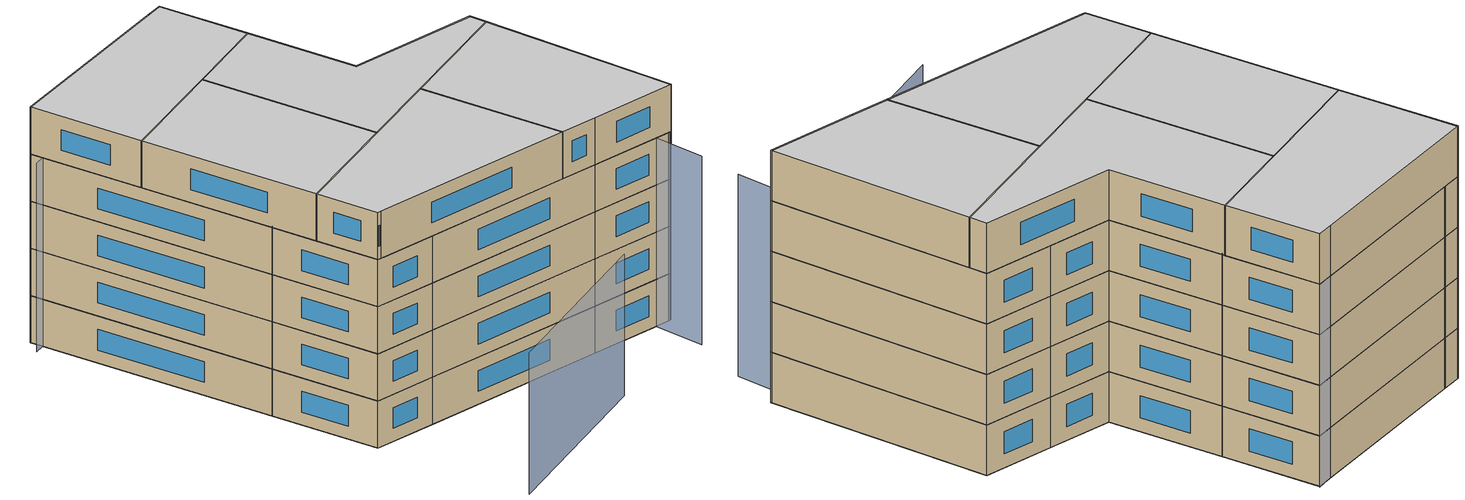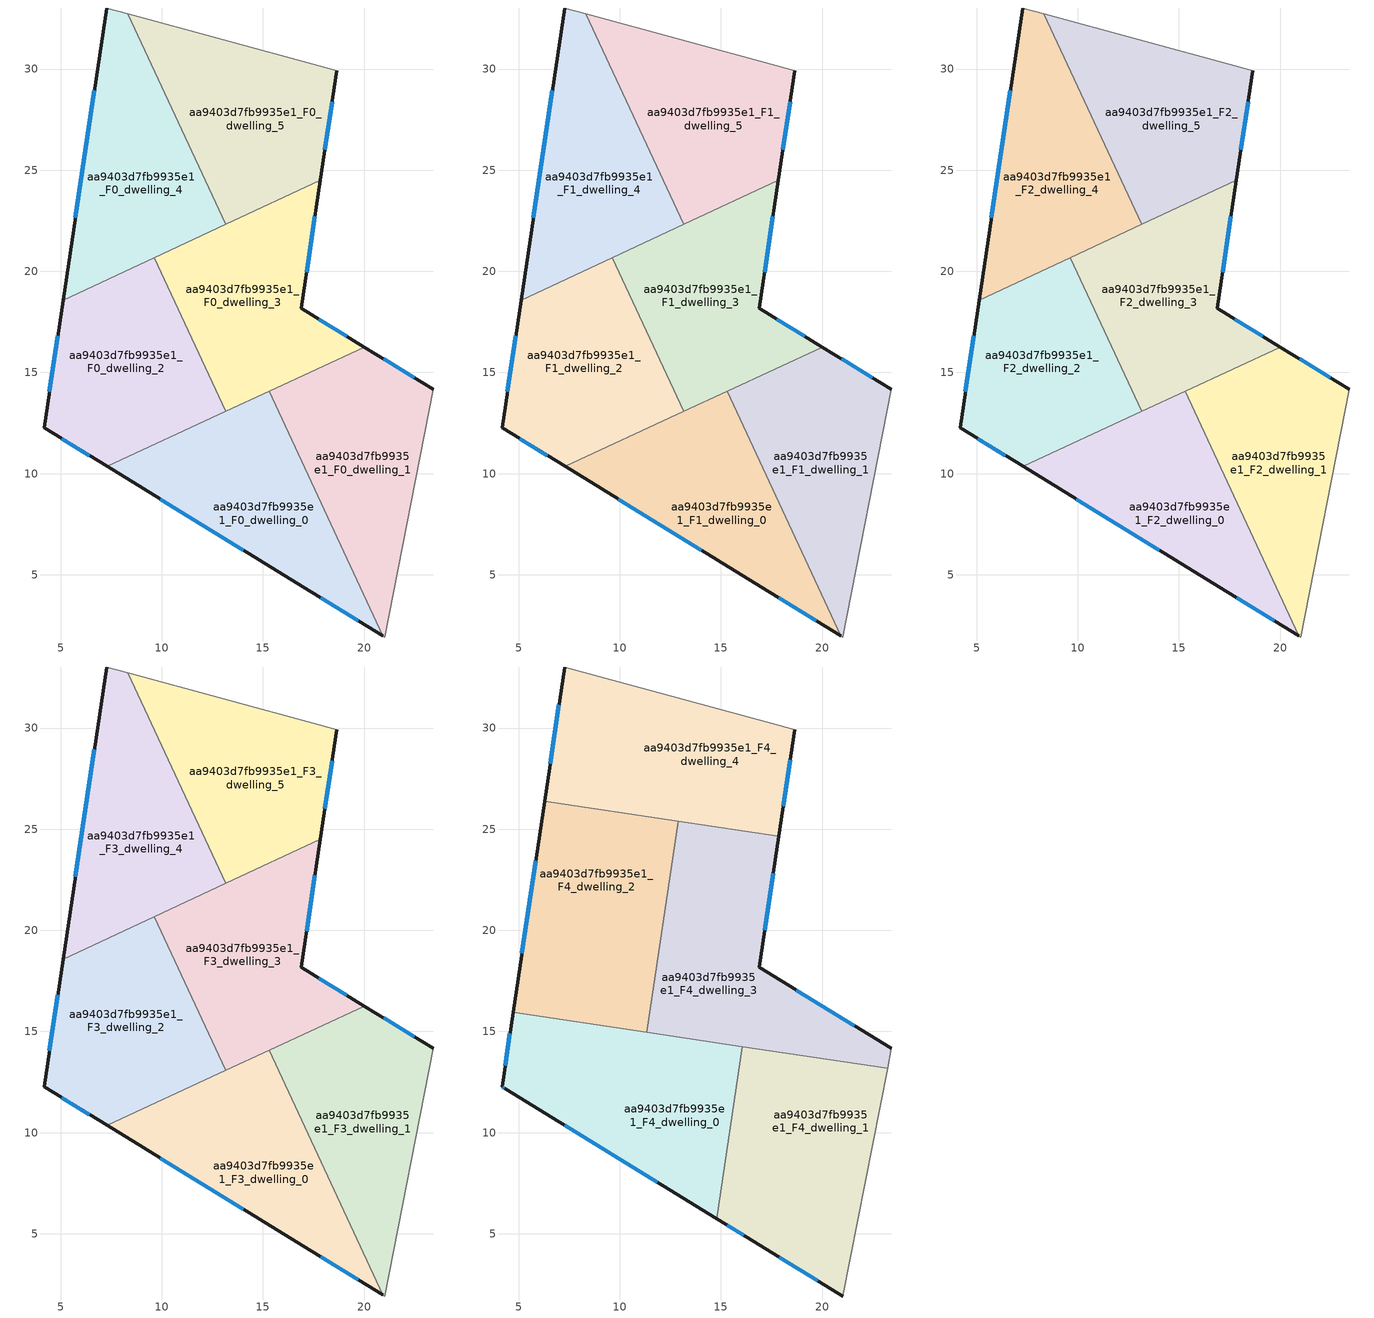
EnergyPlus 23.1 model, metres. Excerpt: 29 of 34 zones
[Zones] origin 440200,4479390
aa9403d7fb9935e1_F0_dwelling_0
 floor ground (EU_floor_Construction): 20.92,1.99 15.3,14.07 7.31,10.35 16.65,4.6 z0
 wall outside (EU_wall_Construction): 20.92,1.99 16.65,4.6 7.31,10.35 z0:3
 wall to aa9403d7fb9935e1_F0_dwelling_1 (EU_wall_Construction): 15.3,14.07 20.92,1.99 z0:3
 wall to aa9403d7fb9935e1_F0_dwelling_2 (EU_wall_Construction): 7.31,10.35 13.17,13.08 z0:3
 wall to aa9403d7fb9935e1_F0_dwelling_3 (EU_wall_Construction): 13.17,13.08 15.3,14.07 z0:3
 window (EU_Window_Construction): 19.72,2.72 17.85,3.87 / 14.03,6.22 9.93,8.74 z0.84:2.16
aa9403d7fb9935e1_F0_dwelling_1
 floor ground (EU_floor_Construction): 21.02,1.92 23.43,14.16 20.02,16.26 15.3,14.07 20.92,1.99 z0
 wall outside (EU_wall_Construction): 20.02,16.26 23.43,14.16 z0:3
 wall adiabatic (EU_wall_Construction): 23.43,14.16 21.02,1.92 20.92,1.99 z0:3
 wall to aa9403d7fb9935e1_F0_dwelling_3 (EU_wall_Construction): 15.3,14.07 20.02,16.26 z0:3
 window (EU_Window_Construction): 20.98,15.67 22.47,14.75 z0.84:2.16
aa9403d7fb9935e1_F0_dwelling_2
 floor ground (EU_floor_Construction): 13.17,13.08 9.64,20.68 5.12,18.58 4.18,12.27 7.31,10.35 z0
 wall outside (EU_wall_Construction): 7.31,10.35 4.18,12.27 5.12,18.58 z0:3
 wall to aa9403d7fb9935e1_F0_dwelling_3 (EU_wall_Construction): 9.64,20.68 13.17,13.08 z0:3
 wall to aa9403d7fb9935e1_F0_dwelling_4 (EU_wall_Construction): 5.12,18.58 9.64,20.68 z0:3
 window (EU_Window_Construction): 4.45,14.05 4.86,16.81 / 6.43,10.89 5.06,11.73 z0.84:2.16
aa9403d7fb9935e1_F0_dwelling_3
 floor ground (EU_floor_Construction): 20.02,16.26 16.9,18.18 17.84,24.49 9.64,20.68 13.17,13.08 z0
 wall outside (EU_wall_Construction): 17.84,24.49 16.9,18.18 20.02,16.26 z0:3
 wall to aa9403d7fb9935e1_F0_dwelling_5 (EU_wall_Construction): 13.16,22.32 17.84,24.49 z0:3
 wall to aa9403d7fb9935e1_F0_dwelling_4 (EU_wall_Construction): 9.64,20.68 13.16,22.32 z0:3
 window (EU_Window_Construction): 17.77,17.64 19.14,16.8 / 17.57,22.72 17.16,19.95 z0.84:2.16
aa9403d7fb9935e1_F0_dwelling_4
 floor ground (EU_floor_Construction): 13.16,22.32 8.32,32.73 7.27,33.02 5.12,18.58 z0
 wall outside (EU_wall_Construction): 5.12,18.58 7.27,33.02 z0:3
 wall adiabatic (EU_wall_Construction): 7.27,33.02 8.32,32.73 z0:3
 wall to aa9403d7fb9935e1_F0_dwelling_5 (EU_wall_Construction): 8.32,32.73 13.16,22.32 z0:3
 window (EU_Window_Construction): 5.73,22.64 6.67,28.96 z0.84:2.16
aa9403d7fb9935e1_F0_dwelling_5
 floor ground (EU_floor_Construction): 17.84,24.49 18.65,29.92 17.76,30.16 8.32,32.73 13.16,22.32 z0
 wall outside (EU_wall_Construction): 18.65,29.92 17.84,24.49 z0:3
 wall adiabatic (EU_wall_Construction): 8.32,32.73 17.76,30.16 18.65,29.92 z0:3
 window (EU_Window_Construction): 18.42,28.39 18.07,26.02 z0.84:2.16
aa9403d7fb9935e1_F1_dwelling_0
 floor to aa9403d7fb9935e1_F0_dwelling_0 (EU_floor_Construction): 20.92,1.99 15.3,14.07 7.31,10.35 16.65,4.6 z3
 wall outside (EU_wall_Construction): 20.92,1.99 16.65,4.6 7.31,10.35 z3:6
 wall to aa9403d7fb9935e1_F1_dwelling_1 (EU_wall_Construction): 15.3,14.07 20.92,1.99 z3:6
 wall to aa9403d7fb9935e1_F1_dwelling_2 (EU_wall_Construction): 7.31,10.35 13.17,13.08 z3:6
 wall to aa9403d7fb9935e1_F1_dwelling_3 (EU_wall_Construction): 13.17,13.08 15.3,14.07 z3:6
 window (EU_Window_Construction): 19.72,2.72 17.85,3.87 / 14.03,6.22 9.93,8.74 z3.84:5.16
aa9403d7fb9935e1_F1_dwelling_1
 floor to aa9403d7fb9935e1_F0_dwelling_1 (EU_floor_Construction): 21.02,1.92 23.43,14.16 20.02,16.26 15.3,14.07 20.92,1.99 z3
 wall outside (EU_wall_Construction): 20.02,16.26 23.43,14.16 z3:6
 wall adiabatic (EU_wall_Construction): 23.43,14.16 21.02,1.92 20.92,1.99 z3:6
 wall to aa9403d7fb9935e1_F1_dwelling_3 (EU_wall_Construction): 15.3,14.07 20.02,16.26 z3:6
 window (EU_Window_Construction): 20.98,15.67 22.47,14.75 z3.84:5.16
aa9403d7fb9935e1_F1_dwelling_2
 floor to aa9403d7fb9935e1_F0_dwelling_2 (EU_floor_Construction): 13.17,13.08 9.64,20.68 5.12,18.58 4.18,12.27 7.31,10.35 z3
 wall outside (EU_wall_Construction): 7.31,10.35 4.18,12.27 5.12,18.58 z3:6
 wall to aa9403d7fb9935e1_F1_dwelling_3 (EU_wall_Construction): 9.64,20.68 13.17,13.08 z3:6
 wall to aa9403d7fb9935e1_F1_dwelling_4 (EU_wall_Construction): 5.12,18.58 9.64,20.68 z3:6
 window (EU_Window_Construction): 4.45,14.05 4.86,16.81 / 6.43,10.89 5.06,11.73 z3.84:5.16
aa9403d7fb9935e1_F1_dwelling_3
 floor to aa9403d7fb9935e1_F0_dwelling_3 (EU_floor_Construction): 20.02,16.26 16.9,18.18 17.84,24.49 9.64,20.68 13.17,13.08 z3
 wall outside (EU_wall_Construction): 17.84,24.49 16.9,18.18 20.02,16.26 z3:6
 wall to aa9403d7fb9935e1_F1_dwelling_5 (EU_wall_Construction): 13.16,22.32 17.84,24.49 z3:6
 wall to aa9403d7fb9935e1_F1_dwelling_4 (EU_wall_Construction): 9.64,20.68 13.16,22.32 z3:6
 window (EU_Window_Construction): 17.77,17.64 19.14,16.8 / 17.57,22.72 17.16,19.95 z3.84:5.16
aa9403d7fb9935e1_F1_dwelling_4
 floor to aa9403d7fb9935e1_F0_dwelling_4 (EU_floor_Construction): 13.16,22.32 8.32,32.73 7.27,33.02 5.12,18.58 z3
 wall outside (EU_wall_Construction): 5.12,18.58 7.27,33.02 z3:6
 wall adiabatic (EU_wall_Construction): 7.27,33.02 8.32,32.73 z3:6
 wall to aa9403d7fb9935e1_F1_dwelling_5 (EU_wall_Construction): 8.32,32.73 13.16,22.32 z3:6
 window (EU_Window_Construction): 5.73,22.64 6.67,28.96 z3.84:5.16
aa9403d7fb9935e1_F1_dwelling_5
 floor to aa9403d7fb9935e1_F0_dwelling_5 (EU_floor_Construction): 17.84,24.49 18.65,29.92 17.76,30.16 8.32,32.73 13.16,22.32 z3
 wall outside (EU_wall_Construction): 18.65,29.92 17.84,24.49 z3:6
 wall adiabatic (EU_wall_Construction): 8.32,32.73 17.76,30.16 18.65,29.92 z3:6
 window (EU_Window_Construction): 18.42,28.39 18.07,26.02 z3.84:5.16
aa9403d7fb9935e1_F2_dwelling_0
 floor to aa9403d7fb9935e1_F1_dwelling_0 (EU_floor_Construction): 20.92,1.99 15.3,14.07 7.31,10.35 16.65,4.6 z6
 wall outside (EU_wall_Construction): 20.92,1.99 16.65,4.6 7.31,10.35 z6:9
 wall to aa9403d7fb9935e1_F2_dwelling_1 (EU_wall_Construction): 15.3,14.07 20.92,1.99 z6:9
 wall to aa9403d7fb9935e1_F2_dwelling_2 (EU_wall_Construction): 7.31,10.35 13.17,13.08 z6:9
 wall to aa9403d7fb9935e1_F2_dwelling_3 (EU_wall_Construction): 13.17,13.08 15.3,14.07 z6:9
 window (EU_Window_Construction): 19.72,2.72 17.85,3.87 / 14.03,6.22 9.93,8.74 z6.84:8.16
aa9403d7fb9935e1_F2_dwelling_1
 floor to aa9403d7fb9935e1_F1_dwelling_1 (EU_floor_Construction): 21.02,1.92 23.43,14.16 20.02,16.26 15.3,14.07 20.92,1.99 z6
 wall outside (EU_wall_Construction): 20.02,16.26 23.43,14.16 z6:9
 wall adiabatic (EU_wall_Construction): 23.43,14.16 21.02,1.92 20.92,1.99 z6:9
 wall to aa9403d7fb9935e1_F2_dwelling_3 (EU_wall_Construction): 15.3,14.07 20.02,16.26 z6:9
 window (EU_Window_Construction): 20.98,15.67 22.47,14.75 z6.84:8.16
aa9403d7fb9935e1_F2_dwelling_2
 floor to aa9403d7fb9935e1_F1_dwelling_2 (EU_floor_Construction): 13.17,13.08 9.64,20.68 5.12,18.58 4.18,12.27 7.31,10.35 z6
 wall outside (EU_wall_Construction): 7.31,10.35 4.18,12.27 5.12,18.58 z6:9
 wall to aa9403d7fb9935e1_F2_dwelling_3 (EU_wall_Construction): 9.64,20.68 13.17,13.08 z6:9
 wall to aa9403d7fb9935e1_F2_dwelling_4 (EU_wall_Construction): 5.12,18.58 9.64,20.68 z6:9
 window (EU_Window_Construction): 4.45,14.05 4.86,16.81 / 6.43,10.89 5.06,11.73 z6.84:8.16
aa9403d7fb9935e1_F2_dwelling_3
 floor to aa9403d7fb9935e1_F1_dwelling_3 (EU_floor_Construction): 20.02,16.26 16.9,18.18 17.84,24.49 9.64,20.68 13.17,13.08 z6
 wall outside (EU_wall_Construction): 17.84,24.49 16.9,18.18 20.02,16.26 z6:9
 wall to aa9403d7fb9935e1_F2_dwelling_5 (EU_wall_Construction): 13.16,22.32 17.84,24.49 z6:9
 wall to aa9403d7fb9935e1_F2_dwelling_4 (EU_wall_Construction): 9.64,20.68 13.16,22.32 z6:9
 window (EU_Window_Construction): 17.77,17.64 19.14,16.8 / 17.57,22.72 17.16,19.95 z6.84:8.16
aa9403d7fb9935e1_F2_dwelling_4
 floor to aa9403d7fb9935e1_F1_dwelling_4 (EU_floor_Construction): 13.16,22.32 8.32,32.73 7.27,33.02 5.12,18.58 z6
 wall outside (EU_wall_Construction): 5.12,18.58 7.27,33.02 z6:9
 wall adiabatic (EU_wall_Construction): 7.27,33.02 8.32,32.73 z6:9
 wall to aa9403d7fb9935e1_F2_dwelling_5 (EU_wall_Construction): 8.32,32.73 13.16,22.32 z6:9
 window (EU_Window_Construction): 5.73,22.64 6.67,28.96 z6.84:8.16
aa9403d7fb9935e1_F2_dwelling_5
 floor to aa9403d7fb9935e1_F1_dwelling_5 (EU_floor_Construction): 17.84,24.49 18.65,29.92 17.76,30.16 8.32,32.73 13.16,22.32 z6
 wall outside (EU_wall_Construction): 18.65,29.92 17.84,24.49 z6:9
 wall adiabatic (EU_wall_Construction): 8.32,32.73 17.76,30.16 18.65,29.92 z6:9
 window (EU_Window_Construction): 18.42,28.39 18.07,26.02 z6.84:8.16
aa9403d7fb9935e1_F3_dwelling_0
 floor to aa9403d7fb9935e1_F2_dwelling_0 (EU_floor_Construction): 20.92,1.99 15.3,14.07 7.31,10.35 16.65,4.6 z9
 wall outside (EU_wall_Construction): 20.92,1.99 16.65,4.6 7.31,10.35 z9:12
 wall to aa9403d7fb9935e1_F3_dwelling_1 (EU_wall_Construction): 15.3,14.07 20.92,1.99 z9:12
 wall to aa9403d7fb9935e1_F3_dwelling_2 (EU_wall_Construction): 7.31,10.35 13.17,13.08 z9:12
 wall to aa9403d7fb9935e1_F3_dwelling_3 (EU_wall_Construction): 13.17,13.08 15.3,14.07 z9:12
 window (EU_Window_Construction): 19.72,2.72 17.85,3.87 / 14.03,6.22 9.93,8.74 z9.84:11.16
 ceiling adiabatic (EU_roof_Construction): 15.3,14.07 15.86,12.88 14.79,5.75 7.31,10.35 z12
aa9403d7fb9935e1_F3_dwelling_1
 floor to aa9403d7fb9935e1_F2_dwelling_1 (EU_floor_Construction): 21.02,1.92 23.43,14.16 20.02,16.26 15.3,14.07 20.92,1.99 z9
 wall outside (EU_wall_Construction): 20.02,16.26 23.43,14.16 z9:12
 wall adiabatic (EU_wall_Construction): 23.43,14.16 21.02,1.92 20.92,1.99 z9:12
 wall to aa9403d7fb9935e1_F3_dwelling_3 (EU_wall_Construction): 15.3,14.07 20.02,16.26 z9:12
 window (EU_Window_Construction): 20.98,15.67 22.47,14.75 z9.84:11.16
 ceiling adiabatic (EU_roof_Construction): 16.06,14.25 15.86,12.88 15.3,14.07 15.79,14.29 z12
aa9403d7fb9935e1_F3_dwelling_2
 floor to aa9403d7fb9935e1_F2_dwelling_2 (EU_floor_Construction): 13.17,13.08 9.64,20.68 5.12,18.58 4.18,12.27 7.31,10.35 z9
 wall outside (EU_wall_Construction): 7.31,10.35 4.18,12.27 5.12,18.58 z9:12
 wall to aa9403d7fb9935e1_F3_dwelling_3 (EU_wall_Construction): 9.64,20.68 13.17,13.08 z9:12
 wall to aa9403d7fb9935e1_F3_dwelling_4 (EU_wall_Construction): 5.12,18.58 9.64,20.68 z9:12
 window (EU_Window_Construction): 4.45,14.05 4.86,16.81 / 6.43,10.89 5.06,11.73 z9.84:11.16
aa9403d7fb9935e1_F3_dwelling_3
 floor to aa9403d7fb9935e1_F2_dwelling_3 (EU_floor_Construction): 20.02,16.26 16.9,18.18 17.84,24.49 9.64,20.68 13.17,13.08 z9
 wall outside (EU_wall_Construction): 17.84,24.49 16.9,18.18 20.02,16.26 z9:12
 wall to aa9403d7fb9935e1_F3_dwelling_5 (EU_wall_Construction): 13.16,22.32 17.84,24.49 z9:12
 wall to aa9403d7fb9935e1_F3_dwelling_4 (EU_wall_Construction): 9.64,20.68 13.16,22.32 z9:12
 window (EU_Window_Construction): 17.77,17.64 19.14,16.8 / 17.57,22.72 17.16,19.95 z9.84:11.16
 ceiling adiabatic (EU_roof_Construction): 15.79,14.29 13.17,13.08 12.37,14.8 z12
aa9403d7fb9935e1_F3_dwelling_4
 floor to aa9403d7fb9935e1_F2_dwelling_4 (EU_floor_Construction): 13.16,22.32 8.32,32.73 7.27,33.02 5.12,18.58 z9
 wall outside (EU_wall_Construction): 5.12,18.58 7.27,33.02 z9:12
 wall adiabatic (EU_wall_Construction): 7.27,33.02 8.32,32.73 z9:12
 wall to aa9403d7fb9935e1_F3_dwelling_5 (EU_wall_Construction): 8.32,32.73 13.16,22.32 z9:12
 window (EU_Window_Construction): 5.73,22.64 6.67,28.96 z9.84:11.16
aa9403d7fb9935e1_F3_dwelling_5
 floor to aa9403d7fb9935e1_F2_dwelling_5 (EU_floor_Construction): 17.84,24.49 18.65,29.92 17.76,30.16 8.32,32.73 13.16,22.32 z9
 wall outside (EU_wall_Construction): 18.65,29.92 17.84,24.49 z9:12
 wall adiabatic (EU_wall_Construction): 8.32,32.73 17.76,30.16 18.65,29.92 z9:12
 window (EU_Window_Construction): 18.42,28.39 18.07,26.02 z9.84:11.16
aa9403d7fb9935e1_F4_dwelling_0
 floor to aa9403d7fb9935e1_F3_dwelling_2 (EU_floor_Construction): 13.17,13.08 12.37,14.8 4.73,15.94 4.18,12.27 7.31,10.35 z12
 floor adiabatic (EU_floor_Construction): 14.79,5.75 16.06,14.25 4.73,15.94 12.37,14.8 13.17,13.08 7.31,10.35 4.53,12.06 z12
 wall outside (EU_wall_Construction): 14.79,5.75 4.35,12.17 4.18,12.27 4.73,15.94 z12:15
 wall to aa9403d7fb9935e1_F4_dwelling_1 (EU_wall_Construction): 16.06,14.25 14.79,5.75 z12:15
 wall to aa9403d7fb9935e1_F4_dwelling_2 (EU_wall_Construction): 4.73,15.94 11.34,14.96 z12:15
 wall to aa9403d7fb9935e1_F4_dwelling_3 (EU_wall_Construction): 11.34,14.96 16.06,14.25 z12:15
 window (EU_Window_Construction): 11.86,7.55 7.28,10.37 / 4.3,12.2 4.23,12.24 / 4.33,13.3 4.57,14.91 z12.84:14.16
 ceiling to aa9403d7fb9935e1_F5_dwelling_0 (EU_floor_Construction): 16.06,14.25 14.79,5.75 4.35,12.17 4.18,12.27 4.73,15.94 z15
aa9403d7fb9935e1_F4_dwelling_1
 floor to aa9403d7fb9935e1_F3_dwelling_1 (EU_floor_Construction): 21.02,1.92 23.24,13.18 16.06,14.25 15.86,12.88 20.92,1.99 z12
 floor to aa9403d7fb9935e1_F3_dwelling_0 (EU_floor_Construction): 20.92,1.99 15.86,12.88 14.79,5.75 16.65,4.6 z12
 wall outside (EU_wall_Construction): 21.02,1.92 16.65,4.6 14.79,5.75 z12:15
 wall adiabatic (EU_wall_Construction): 23.24,13.18 21.02,1.92 z12:15
 wall to aa9403d7fb9935e1_F4_dwelling_3 (EU_wall_Construction): 16.06,14.25 23.24,13.18 z12:15
 window (EU_Window_Construction): 19.79,2.68 17.88,3.85 / 16.13,4.92 15.32,5.42 z12.84:14.16
 ceiling to aa9403d7fb9935e1_F5_dwelling_1 (EU_floor_Construction): 23.24,13.18 21.02,1.92 16.65,4.6 14.79,5.75 16.06,14.25 z15
aa9403d7fb9935e1_F4_dwelling_2
 floor to aa9403d7fb9935e1_F3_dwelling_2 (EU_floor_Construction): 11.34,14.96 11.58,16.52 9.64,20.68 5.12,18.58 4.73,15.94 z12
 floor to aa9403d7fb9935e1_F3_dwelling_4 (EU_floor_Construction): 12.39,21.96 12.61,23.49 11.65,25.57 6.28,26.37 5.12,18.58 z12
 floor to aa9403d7fb9935e1_F3_dwelling_3 (EU_floor_Construction): 11.58,16.52 12.39,21.96 9.64,20.68 z12
 floor to aa9403d7fb9935e1_F3_dwelling_5 (EU_floor_Construction): 12.61,23.49 12.9,25.39 11.65,25.57 z12
 wall outside (EU_wall_Construction): 4.73,15.94 6.28,26.37 z12:15
 wall to aa9403d7fb9935e1_F4_dwelling_3 (EU_wall_Construction): 12.9,25.39 11.34,14.96 z12:15
 wall to aa9403d7fb9935e1_F4_dwelling_4 (EU_wall_Construction): 6.28,26.37 12.9,25.39 z12:15
 window (EU_Window_Construction): 5.16,18.87 5.85,23.44 z12.84:14.16
 ceiling to aa9403d7fb9935e1_F5_dwelling_2 (EU_floor_Construction): 12.9,25.39 11.34,14.96 4.73,15.94 6.28,26.37 z15
aa9403d7fb9935e1_F4_dwelling_3
 floor to aa9403d7fb9935e1_F3_dwelling_3 (EU_floor_Construction): 20.02,16.26 16.9,18.18 17.84,24.49 12.39,21.96 11.58,16.52 12.37,14.8 15.79,14.29 z12
 floor to aa9403d7fb9935e1_F3_dwelling_1 (EU_floor_Construction): 23.24,13.18 23.43,14.16 20.02,16.26 15.79,14.29 z12
 floor to aa9403d7fb9935e1_F3_dwelling_2 (EU_floor_Construction): 12.37,14.8 11.58,16.52 11.34,14.96 z12
 floor to aa9403d7fb9935e1_F3_dwelling_5 (EU_floor_Construction): 17.84,24.49 17.86,24.65 12.9,25.39 12.61,23.49 13.16,22.32 z12
 floor to aa9403d7fb9935e1_F3_dwelling_4 (EU_floor_Construction): 13.16,22.32 12.61,23.49 12.39,21.96 z12
 wall outside (EU_wall_Construction): 17.86,24.65 16.9,18.18 23.43,14.16 z12:15
 wall adiabatic (EU_wall_Construction): 23.43,14.16 23.24,13.18 z12:15
 wall to aa9403d7fb9935e1_F4_dwelling_4 (EU_wall_Construction): 12.9,25.39 17.86,24.65 z12:15
 window (EU_Window_Construction): 17.59,22.83 17.17,19.99 / 18.73,17.05 21.6,15.29 z12.84:14.16
 ceiling to aa9403d7fb9935e1_F5_dwelling_3 (EU_floor_Construction): 17.86,24.65 16.9,18.18 23.43,14.16 23.24,13.18 11.34,14.96 12.9,25.39 z15
aa9403d7fb9935e1_F4_dwelling_4
 floor to aa9403d7fb9935e1_F3_dwelling_4 (EU_floor_Construction): 11.65,25.57 8.32,32.73 7.27,33.02 6.28,26.37 z12
 floor to aa9403d7fb9935e1_F3_dwelling_5 (EU_floor_Construction): 17.86,24.65 18.65,29.92 17.76,30.16 8.32,32.73 11.65,25.57 z12
 wall outside (EU_wall_Construction): 18.65,29.92 17.86,24.65 / 6.28,26.37 7.27,33.02 z12:15
 wall adiabatic (EU_wall_Construction): 7.27,33.02 17.76,30.16 18.65,29.92 z12:15
 window (EU_Window_Construction): 18.43,28.44 18.08,26.13 / 6.56,28.24 6.99,31.15 z12.84:14.16
 ceiling to aa9403d7fb9935e1_F5_dwelling_4 (EU_floor_Construction): 17.76,30.16 18.65,29.92 17.86,24.65 6.28,26.37 7.27,33.02 z15
shading: 2.87,3.25 13.38,1.77 z0:9; 19.37,-0.41 23.43,14.16 / 18.72,29.97 6.6,32.38 z0:12
[Building]
EU S2 Campaign: North Axis=0; Terrain=City; Solar Distribution=FullExterior
[Site:Location]
Madrid: Latitude=40.5; Longitude=-3.5; Time Zone=1; Elevation=609
[SizingPeriod:WeatherFileDays]
AnnualSizingPeriod: Begin Month=1; Begin Day of Month=1; End Month=12; End Day of Month=31; Day of Week for Start Day=Monday; Use Weather File Daylight Saving Period=No; Use Weather File Rain and Snow Indicators=No
[MATERIAL]
EU_InternalMass_Material: Roughness=MediumRough; Thickness=0.1; Conductivity=1; Density=1800; Specific Heat=900; Thermal Absorptance=0.9; Solar Absorptance=0.7; Visible Absorptance=0.7
[MATERIAL:NOMASS] Roughness=MediumRough; Thermal Absorptance=0.9; Solar Absorptance=0.7; Visible Absorptance=0.7
Name | Thermal Resistance
EU_wall_NoMass; EU_roof_NoMass | 2.16768
EU_floor_NoMass | 1.14339
[WINDOWMATERIAL:SIMPLEGLAZINGSYSTEM]
EU_Window_SimpleGlazing: UFactor=3.23888; Solar Heat Gain Coefficient=0.85; Visible Transmittance=0.85
[CONSTRUCTION]
EU_wall_Construction: EU_wall_NoMass
EU_roof_Construction: EU_roof_NoMass
EU_floor_Construction: EU_floor_NoMass
EU_InternalMass_Construction: EU_InternalMass_Material
EU_Window_Construction: EU_Window_SimpleGlazing
[ZONE] Type=1; Multiplier=1; Ceiling Height=autocalculate; Floor Area=autocalculate; Part of Total Floor Area=Yes
Name | Volume
aa9403d7fb9935e1_F0_dwelling_0; aa9403d7fb9935e1_F1_dwelling_0; aa9403d7fb9935e1_F2_dwelling_0; aa9403d7fb9935e1_F3_dwelling_0 | 176.343
aa9403d7fb9935e1_F4_dwelling_0 | 211.666
aa9403d7fb9935e1_F0_dwelling_1; aa9403d7fb9935e1_F1_dwelling_1; aa9403d7fb9935e1_F2_dwelling_1; aa9403d7fb9935e1_F3_dwelling_1 | 176.319
aa9403d7fb9935e1_F4_dwelling_1 | 211.572
aa9403d7fb9935e1_F0_dwelling_2; aa9403d7fb9935e1_F1_dwelling_2; aa9403d7fb9935e1_F2_dwelling_2; aa9403d7fb9935e1_F3_dwelling_2 | 176.321
aa9403d7fb9935e1_F4_dwelling_2 | 211.58
aa9403d7fb9935e1_F0_dwelling_3; aa9403d7fb9935e1_F1_dwelling_3; aa9403d7fb9935e1_F2_dwelling_3; aa9403d7fb9935e1_F3_dwelling_3 | 176.305
aa9403d7fb9935e1_F4_dwelling_3 | 211.595
aa9403d7fb9935e1_F0_dwelling_4; aa9403d7fb9935e1_F1_dwelling_4; aa9403d7fb9935e1_F2_dwelling_4; aa9403d7fb9935e1_F3_dwelling_4 | 176.322
aa9403d7fb9935e1_F4_dwelling_4 | 211.575
aa9403d7fb9935e1_F0_dwelling_5; aa9403d7fb9935e1_F1_dwelling_5; aa9403d7fb9935e1_F2_dwelling_5; aa9403d7fb9935e1_F3_dwelling_5 | 176.31
[INTERNALMASS] Construction=EU_InternalMass_Construction
Name | Zone or ZoneList | Surface Area
aa9403d7fb9935e1_F0_dwelling_0_EU_InternalMass | aa9403d7fb9935e1_F0_dwelling_0 | 58.7687
aa9403d7fb9935e1_F0_dwelling_1_EU_InternalMass | aa9403d7fb9935e1_F0_dwelling_1 | 58.7722
aa9403d7fb9935e1_F0_dwelling_2_EU_InternalMass | aa9403d7fb9935e1_F0_dwelling_2 | 58.775
aa9403d7fb9935e1_F0_dwelling_3_EU_InternalMass | aa9403d7fb9935e1_F0_dwelling_3 | 58.768
aa9403d7fb9935e1_F0_dwelling_4_EU_InternalMass | aa9403d7fb9935e1_F0_dwelling_4 | 58.7721
aa9403d7fb9935e1_F0_dwelling_5_EU_InternalMass | aa9403d7fb9935e1_F0_dwelling_5 | 58.7691
aa9403d7fb9935e1_F1_dwelling_0_EU_InternalMass | aa9403d7fb9935e1_F1_dwelling_0 | 58.7687
aa9403d7fb9935e1_F1_dwelling_1_EU_InternalMass | aa9403d7fb9935e1_F1_dwelling_1 | 58.7722
aa9403d7fb9935e1_F1_dwelling_2_EU_InternalMass | aa9403d7fb9935e1_F1_dwelling_2 | 58.775
aa9403d7fb9935e1_F1_dwelling_3_EU_InternalMass | aa9403d7fb9935e1_F1_dwelling_3 | 58.768
aa9403d7fb9935e1_F1_dwelling_4_EU_InternalMass | aa9403d7fb9935e1_F1_dwelling_4 | 58.7721
aa9403d7fb9935e1_F1_dwelling_5_EU_InternalMass | aa9403d7fb9935e1_F1_dwelling_5 | 58.7691
aa9403d7fb9935e1_F2_dwelling_0_EU_InternalMass | aa9403d7fb9935e1_F2_dwelling_0 | 58.7687
aa9403d7fb9935e1_F2_dwelling_1_EU_InternalMass | aa9403d7fb9935e1_F2_dwelling_1 | 58.7722
aa9403d7fb9935e1_F2_dwelling_2_EU_InternalMass | aa9403d7fb9935e1_F2_dwelling_2 | 58.775
aa9403d7fb9935e1_F2_dwelling_3_EU_InternalMass | aa9403d7fb9935e1_F2_dwelling_3 | 58.768
aa9403d7fb9935e1_F2_dwelling_4_EU_InternalMass | aa9403d7fb9935e1_F2_dwelling_4 | 58.7721
aa9403d7fb9935e1_F2_dwelling_5_EU_InternalMass | aa9403d7fb9935e1_F2_dwelling_5 | 58.7691
aa9403d7fb9935e1_F3_dwelling_0_EU_InternalMass | aa9403d7fb9935e1_F3_dwelling_0 | 58.7687
aa9403d7fb9935e1_F3_dwelling_1_EU_InternalMass | aa9403d7fb9935e1_F3_dwelling_1 | 58.7722
aa9403d7fb9935e1_F3_dwelling_2_EU_InternalMass | aa9403d7fb9935e1_F3_dwelling_2 | 58.775
aa9403d7fb9935e1_F3_dwelling_3_EU_InternalMass | aa9403d7fb9935e1_F3_dwelling_3 | 58.768
aa9403d7fb9935e1_F3_dwelling_4_EU_InternalMass | aa9403d7fb9935e1_F3_dwelling_4 | 58.7721
aa9403d7fb9935e1_F3_dwelling_5_EU_InternalMass | aa9403d7fb9935e1_F3_dwelling_5 | 58.7691
aa9403d7fb9935e1_F4_dwelling_0_EU_InternalMass | aa9403d7fb9935e1_F4_dwelling_0 | 70.527
aa9403d7fb9935e1_F4_dwelling_1_EU_InternalMass | aa9403d7fb9935e1_F4_dwelling_1 | 70.5228
aa9403d7fb9935e1_F4_dwelling_2_EU_InternalMass | aa9403d7fb9935e1_F4_dwelling_2 | 70.5275
aa9403d7fb9935e1_F4_dwelling_3_EU_InternalMass | aa9403d7fb9935e1_F4_dwelling_3 | 70.5324
aa9403d7fb9935e1_F4_dwelling_4_EU_InternalMass | aa9403d7fb9935e1_F4_dwelling_4 | 70.5248
[OTHEREQUIPMENT] Fuel Type=Electricity; Design Level Calculation Method=Watts/Area; Power per Zone Floor Area=1; Fraction Latent=0; Fraction Radiant=0; Fraction Lost=0; Carbon Dioxide Generation Rate=0; EndUse Subcategory=EU_Step8_InternalGains
Name | Zone or ZoneList or Space or SpaceList | Schedule
EU_Step8_InternalGain_aa9403d7fb9935e1_F0_dwelling_0_f000 | aa9403d7fb9935e1_F0_dwelling_0 | EU_Step8_GainSchedule_aa9403d7fb9935e1_F0_dwelling_0_f000
EU_Step8_InternalGain_aa9403d7fb9935e1_F0_dwelling_1_f000 | aa9403d7fb9935e1_F0_dwelling_1 | EU_Step8_GainSchedule_aa9403d7fb9935e1_F0_dwelling_1_f000
EU_Step8_InternalGain_aa9403d7fb9935e1_F0_dwelling_2_f000 | aa9403d7fb9935e1_F0_dwelling_2 | EU_Step8_GainSchedule_aa9403d7fb9935e1_F0_dwelling_2_f000
EU_Step8_InternalGain_aa9403d7fb9935e1_F0_dwelling_3_f000 | aa9403d7fb9935e1_F0_dwelling_3 | EU_Step8_GainSchedule_aa9403d7fb9935e1_F0_dwelling_3_f000
EU_Step8_InternalGain_aa9403d7fb9935e1_F0_dwelling_4_f000 | aa9403d7fb9935e1_F0_dwelling_4 | EU_Step8_GainSchedule_aa9403d7fb9935e1_F0_dwelling_4_f000
EU_Step8_InternalGain_aa9403d7fb9935e1_F0_dwelling_5_f000 | aa9403d7fb9935e1_F0_dwelling_5 | EU_Step8_GainSchedule_aa9403d7fb9935e1_F0_dwelling_5_f000
EU_Step8_InternalGain_aa9403d7fb9935e1_F1_dwelling_0_f000 | aa9403d7fb9935e1_F1_dwelling_0 | EU_Step8_GainSchedule_aa9403d7fb9935e1_F1_dwelling_0_f000
EU_Step8_InternalGain_aa9403d7fb9935e1_F1_dwelling_1_f000 | aa9403d7fb9935e1_F1_dwelling_1 | EU_Step8_GainSchedule_aa9403d7fb9935e1_F1_dwelling_1_f000
EU_Step8_InternalGain_aa9403d7fb9935e1_F1_dwelling_2_f000 | aa9403d7fb9935e1_F1_dwelling_2 | EU_Step8_GainSchedule_aa9403d7fb9935e1_F1_dwelling_2_f000
EU_Step8_InternalGain_aa9403d7fb9935e1_F1_dwelling_3_f000 | aa9403d7fb9935e1_F1_dwelling_3 | EU_Step8_GainSchedule_aa9403d7fb9935e1_F1_dwelling_3_f000
EU_Step8_InternalGain_aa9403d7fb9935e1_F1_dwelling_4_f000 | aa9403d7fb9935e1_F1_dwelling_4 | EU_Step8_GainSchedule_aa9403d7fb9935e1_F1_dwelling_4_f000
EU_Step8_InternalGain_aa9403d7fb9935e1_F1_dwelling_5_f000 | aa9403d7fb9935e1_F1_dwelling_5 | EU_Step8_GainSchedule_aa9403d7fb9935e1_F1_dwelling_5_f000
EU_Step8_InternalGain_aa9403d7fb9935e1_F2_dwelling_0_f000 | aa9403d7fb9935e1_F2_dwelling_0 | EU_Step8_GainSchedule_aa9403d7fb9935e1_F2_dwelling_0_f000
EU_Step8_InternalGain_aa9403d7fb9935e1_F2_dwelling_1_f000 | aa9403d7fb9935e1_F2_dwelling_1 | EU_Step8_GainSchedule_aa9403d7fb9935e1_F2_dwelling_1_f000
EU_Step8_InternalGain_aa9403d7fb9935e1_F2_dwelling_2_f000 | aa9403d7fb9935e1_F2_dwelling_2 | EU_Step8_GainSchedule_aa9403d7fb9935e1_F2_dwelling_2_f000
EU_Step8_InternalGain_aa9403d7fb9935e1_F2_dwelling_3_f000 | aa9403d7fb9935e1_F2_dwelling_3 | EU_Step8_GainSchedule_aa9403d7fb9935e1_F2_dwelling_3_f000
EU_Step8_InternalGain_aa9403d7fb9935e1_F2_dwelling_4_f000 | aa9403d7fb9935e1_F2_dwelling_4 | EU_Step8_GainSchedule_aa9403d7fb9935e1_F2_dwelling_4_f000
EU_Step8_InternalGain_aa9403d7fb9935e1_F2_dwelling_5_f000 | aa9403d7fb9935e1_F2_dwelling_5 | EU_Step8_GainSchedule_aa9403d7fb9935e1_F2_dwelling_5_f000
EU_Step8_InternalGain_aa9403d7fb9935e1_F3_dwelling_0_f000 | aa9403d7fb9935e1_F3_dwelling_0 | EU_Step8_GainSchedule_aa9403d7fb9935e1_F3_dwelling_0_f000
EU_Step8_InternalGain_aa9403d7fb9935e1_F3_dwelling_1_f000 | aa9403d7fb9935e1_F3_dwelling_1 | EU_Step8_GainSchedule_aa9403d7fb9935e1_F3_dwelling_1_f000
EU_Step8_InternalGain_aa9403d7fb9935e1_F3_dwelling_2_f000 | aa9403d7fb9935e1_F3_dwelling_2 | EU_Step8_GainSchedule_aa9403d7fb9935e1_F3_dwelling_2_f000
EU_Step8_InternalGain_aa9403d7fb9935e1_F3_dwelling_3_f000 | aa9403d7fb9935e1_F3_dwelling_3 | EU_Step8_GainSchedule_aa9403d7fb9935e1_F3_dwelling_3_f000
EU_Step8_InternalGain_aa9403d7fb9935e1_F3_dwelling_4_f000 | aa9403d7fb9935e1_F3_dwelling_4 | EU_Step8_GainSchedule_aa9403d7fb9935e1_F3_dwelling_4_f000
EU_Step8_InternalGain_aa9403d7fb9935e1_F3_dwelling_5_f000 | aa9403d7fb9935e1_F3_dwelling_5 | EU_Step8_GainSchedule_aa9403d7fb9935e1_F3_dwelling_5_f000
EU_Step8_InternalGain_aa9403d7fb9935e1_F4_dwelling_0_f000 | aa9403d7fb9935e1_F4_dwelling_0 | EU_Step8_GainSchedule_aa9403d7fb9935e1_F4_dwelling_0_f000
EU_Step8_InternalGain_aa9403d7fb9935e1_F4_dwelling_1_f000 | aa9403d7fb9935e1_F4_dwelling_1 | EU_Step8_GainSchedule_aa9403d7fb9935e1_F4_dwelling_1_f000
EU_Step8_InternalGain_aa9403d7fb9935e1_F4_dwelling_2_f000 | aa9403d7fb9935e1_F4_dwelling_2 | EU_Step8_GainSchedule_aa9403d7fb9935e1_F4_dwelling_2_f000
EU_Step8_InternalGain_aa9403d7fb9935e1_F4_dwelling_3_f000 | aa9403d7fb9935e1_F4_dwelling_3 | EU_Step8_GainSchedule_aa9403d7fb9935e1_F4_dwelling_3_f000
EU_Step8_InternalGain_aa9403d7fb9935e1_F4_dwelling_4_f000 | aa9403d7fb9935e1_F4_dwelling_4 | EU_Step8_GainSchedule_aa9403d7fb9935e1_F4_dwelling_4_f000
[ZONEVENTILATION:DESIGNFLOWRATE] Schedule=EU_AlwaysOn; Design Flow Rate Calculation Method=AirChanges/Hour; Air Changes per Hour=0.480546; Ventilation Type=Natural; Fan Pressure Rise=0; Fan Total Efficiency=1; Constant Term Coefficient=1; Temperature Term Coefficient=0; Velocity Term Coefficient=0; Velocity Squared Term Coefficient=0; Minimum Indoor Temperature=-100; Maximum Indoor Temperature=100; Delta Temperature=-100; Minimum Outdoor Temperature=-100; Maximum Outdoor Temperature=100; Maximum Wind Speed=40
Name | Zone or ZoneList or Space or SpaceList
EU_ConstantAir_aa9403d7fb9935e1_F0_dwelling_0 | aa9403d7fb9935e1_F0_dwelling_0
EU_ConstantAir_aa9403d7fb9935e1_F0_dwelling_1 | aa9403d7fb9935e1_F0_dwelling_1
EU_ConstantAir_aa9403d7fb9935e1_F0_dwelling_2 | aa9403d7fb9935e1_F0_dwelling_2
EU_ConstantAir_aa9403d7fb9935e1_F0_dwelling_3 | aa9403d7fb9935e1_F0_dwelling_3
EU_ConstantAir_aa9403d7fb9935e1_F0_dwelling_4 | aa9403d7fb9935e1_F0_dwelling_4
EU_ConstantAir_aa9403d7fb9935e1_F0_dwelling_5 | aa9403d7fb9935e1_F0_dwelling_5
EU_ConstantAir_aa9403d7fb9935e1_F1_dwelling_0 | aa9403d7fb9935e1_F1_dwelling_0
EU_ConstantAir_aa9403d7fb9935e1_F1_dwelling_1 | aa9403d7fb9935e1_F1_dwelling_1
EU_ConstantAir_aa9403d7fb9935e1_F1_dwelling_2 | aa9403d7fb9935e1_F1_dwelling_2
EU_ConstantAir_aa9403d7fb9935e1_F1_dwelling_3 | aa9403d7fb9935e1_F1_dwelling_3
EU_ConstantAir_aa9403d7fb9935e1_F1_dwelling_4 | aa9403d7fb9935e1_F1_dwelling_4
EU_ConstantAir_aa9403d7fb9935e1_F1_dwelling_5 | aa9403d7fb9935e1_F1_dwelling_5
EU_ConstantAir_aa9403d7fb9935e1_F2_dwelling_0 | aa9403d7fb9935e1_F2_dwelling_0
EU_ConstantAir_aa9403d7fb9935e1_F2_dwelling_1 | aa9403d7fb9935e1_F2_dwelling_1
EU_ConstantAir_aa9403d7fb9935e1_F2_dwelling_2 | aa9403d7fb9935e1_F2_dwelling_2
EU_ConstantAir_aa9403d7fb9935e1_F2_dwelling_3 | aa9403d7fb9935e1_F2_dwelling_3
EU_ConstantAir_aa9403d7fb9935e1_F2_dwelling_4 | aa9403d7fb9935e1_F2_dwelling_4
EU_ConstantAir_aa9403d7fb9935e1_F2_dwelling_5 | aa9403d7fb9935e1_F2_dwelling_5
EU_ConstantAir_aa9403d7fb9935e1_F3_dwelling_0 | aa9403d7fb9935e1_F3_dwelling_0
EU_ConstantAir_aa9403d7fb9935e1_F3_dwelling_1 | aa9403d7fb9935e1_F3_dwelling_1
EU_ConstantAir_aa9403d7fb9935e1_F3_dwelling_2 | aa9403d7fb9935e1_F3_dwelling_2
EU_ConstantAir_aa9403d7fb9935e1_F3_dwelling_3 | aa9403d7fb9935e1_F3_dwelling_3
EU_ConstantAir_aa9403d7fb9935e1_F3_dwelling_4 | aa9403d7fb9935e1_F3_dwelling_4
EU_ConstantAir_aa9403d7fb9935e1_F3_dwelling_5 | aa9403d7fb9935e1_F3_dwelling_5
EU_ConstantAir_aa9403d7fb9935e1_F4_dwelling_0 | aa9403d7fb9935e1_F4_dwelling_0
EU_ConstantAir_aa9403d7fb9935e1_F4_dwelling_1 | aa9403d7fb9935e1_F4_dwelling_1
EU_ConstantAir_aa9403d7fb9935e1_F4_dwelling_2 | aa9403d7fb9935e1_F4_dwelling_2
EU_ConstantAir_aa9403d7fb9935e1_F4_dwelling_3 | aa9403d7fb9935e1_F4_dwelling_3
EU_ConstantAir_aa9403d7fb9935e1_F4_dwelling_4 | aa9403d7fb9935e1_F4_dwelling_4
[HVACTEMPLATE:THERMOSTAT] Constant Heating Setpoint=20; Constant Cooling Setpoint=50
EU_HeatOnly_aa9403d7fb9935e1_F0_dwelling_0; EU_HeatOnly_aa9403d7fb9935e1_F0_dwelling_1; EU_HeatOnly_aa9403d7fb9935e1_F0_dwelling_2; EU_HeatOnly_aa9403d7fb9935e1_F0_dwelling_3; EU_HeatOnly_aa9403d7fb9935e1_F0_dwelling_4; EU_HeatOnly_aa9403d7fb9935e1_F0_dwelling_5; EU_HeatOnly_aa9403d7fb9935e1_F1_dwelling_0; EU_HeatOnly_aa9403d7fb9935e1_F1_dwelling_1; EU_HeatOnly_aa9403d7fb9935e1_F1_dwelling_2; EU_HeatOnly_aa9403d7fb9935e1_F1_dwelling_3; EU_HeatOnly_aa9403d7fb9935e1_F1_dwelling_4; EU_HeatOnly_aa9403d7fb9935e1_F1_dwelling_5; EU_HeatOnly_aa9403d7fb9935e1_F2_dwelling_0; EU_HeatOnly_aa9403d7fb9935e1_F2_dwelling_1; EU_HeatOnly_aa9403d7fb9935e1_F2_dwelling_2; EU_HeatOnly_aa9403d7fb9935e1_F2_dwelling_3; EU_HeatOnly_aa9403d7fb9935e1_F2_dwelling_4; EU_HeatOnly_aa9403d7fb9935e1_F2_dwelling_5; EU_HeatOnly_aa9403d7fb9935e1_F3_dwelling_0; EU_HeatOnly_aa9403d7fb9935e1_F3_dwelling_1; EU_HeatOnly_aa9403d7fb9935e1_F3_dwelling_2; EU_HeatOnly_aa9403d7fb9935e1_F3_dwelling_3; EU_HeatOnly_aa9403d7fb9935e1_F3_dwelling_4; EU_HeatOnly_aa9403d7fb9935e1_F3_dwelling_5; EU_HeatOnly_aa9403d7fb9935e1_F4_dwelling_0; EU_HeatOnly_aa9403d7fb9935e1_F4_dwelling_1; EU_HeatOnly_aa9403d7fb9935e1_F4_dwelling_2; EU_HeatOnly_aa9403d7fb9935e1_F4_dwelling_3; EU_HeatOnly_aa9403d7fb9935e1_F4_dwelling_4; EU_HeatOnly_aa9403d7fb9935e1_F5_dwelling_0; EU_HeatOnly_aa9403d7fb9935e1_F5_dwelling_1; EU_HeatOnly_aa9403d7fb9935e1_F5_dwelling_2; EU_HeatOnly_aa9403d7fb9935e1_F5_dwelling_3; EU_HeatOnly_aa9403d7fb9935e1_F5_dwelling_4
[HVACTEMPLATE:ZONE:IDEALLOADSAIRSYSTEM] System Availability Schedule=EU_AlwaysOn; Maximum Heating Supply Air Temperature=50; Minimum Cooling Supply Air Temperature=13; Maximum Heating Supply Air Humidity Ratio=0.0156; Minimum Cooling Supply Air Humidity Ratio=0.0077; Heating Limit=NoLimit; Cooling Limit=NoLimit; Heating Availability Schedule=EU_AlwaysOn; Cooling Availability Schedule=EU_CoolingOff; Dehumidification Control Type=ConstantSensibleHeatRatio; Cooling Sensible Heat Ratio=0.7; Dehumidification Setpoint=60; Humidification Control Type=None; Humidification Setpoint=30; Outdoor Air Method=None; Outdoor Air Flow Rate per Person=0.00944; Outdoor Air Flow Rate per Zone Floor Area=0; Outdoor Air Flow Rate per Zone=0; Demand Controlled Ventilation Type=None; Outdoor Air Economizer Type=NoEconomizer; Heat Recovery Type=None; Sensible Heat Recovery Effectiveness=0.7; Latent Heat Recovery Effectiveness=0.65
Name | Template Thermostat
aa9403d7fb9935e1_F0_dwelling_0 | EU_HeatOnly_aa9403d7fb9935e1_F0_dwelling_0
aa9403d7fb9935e1_F0_dwelling_1 | EU_HeatOnly_aa9403d7fb9935e1_F0_dwelling_1
aa9403d7fb9935e1_F0_dwelling_2 | EU_HeatOnly_aa9403d7fb9935e1_F0_dwelling_2
aa9403d7fb9935e1_F0_dwelling_3 | EU_HeatOnly_aa9403d7fb9935e1_F0_dwelling_3
aa9403d7fb9935e1_F0_dwelling_4 | EU_HeatOnly_aa9403d7fb9935e1_F0_dwelling_4
aa9403d7fb9935e1_F0_dwelling_5 | EU_HeatOnly_aa9403d7fb9935e1_F0_dwelling_5
aa9403d7fb9935e1_F1_dwelling_0 | EU_HeatOnly_aa9403d7fb9935e1_F1_dwelling_0
aa9403d7fb9935e1_F1_dwelling_1 | EU_HeatOnly_aa9403d7fb9935e1_F1_dwelling_1
aa9403d7fb9935e1_F1_dwelling_2 | EU_HeatOnly_aa9403d7fb9935e1_F1_dwelling_2
aa9403d7fb9935e1_F1_dwelling_3 | EU_HeatOnly_aa9403d7fb9935e1_F1_dwelling_3
aa9403d7fb9935e1_F1_dwelling_4 | EU_HeatOnly_aa9403d7fb9935e1_F1_dwelling_4
aa9403d7fb9935e1_F1_dwelling_5 | EU_HeatOnly_aa9403d7fb9935e1_F1_dwelling_5
aa9403d7fb9935e1_F2_dwelling_0 | EU_HeatOnly_aa9403d7fb9935e1_F2_dwelling_0
aa9403d7fb9935e1_F2_dwelling_1 | EU_HeatOnly_aa9403d7fb9935e1_F2_dwelling_1
aa9403d7fb9935e1_F2_dwelling_2 | EU_HeatOnly_aa9403d7fb9935e1_F2_dwelling_2
aa9403d7fb9935e1_F2_dwelling_3 | EU_HeatOnly_aa9403d7fb9935e1_F2_dwelling_3
aa9403d7fb9935e1_F2_dwelling_4 | EU_HeatOnly_aa9403d7fb9935e1_F2_dwelling_4
aa9403d7fb9935e1_F2_dwelling_5 | EU_HeatOnly_aa9403d7fb9935e1_F2_dwelling_5
aa9403d7fb9935e1_F3_dwelling_0 | EU_HeatOnly_aa9403d7fb9935e1_F3_dwelling_0
aa9403d7fb9935e1_F3_dwelling_1 | EU_HeatOnly_aa9403d7fb9935e1_F3_dwelling_1
aa9403d7fb9935e1_F3_dwelling_2 | EU_HeatOnly_aa9403d7fb9935e1_F3_dwelling_2
aa9403d7fb9935e1_F3_dwelling_3 | EU_HeatOnly_aa9403d7fb9935e1_F3_dwelling_3
aa9403d7fb9935e1_F3_dwelling_4 | EU_HeatOnly_aa9403d7fb9935e1_F3_dwelling_4
aa9403d7fb9935e1_F3_dwelling_5 | EU_HeatOnly_aa9403d7fb9935e1_F3_dwelling_5
aa9403d7fb9935e1_F4_dwelling_0 | EU_HeatOnly_aa9403d7fb9935e1_F4_dwelling_0
aa9403d7fb9935e1_F4_dwelling_1 | EU_HeatOnly_aa9403d7fb9935e1_F4_dwelling_1
aa9403d7fb9935e1_F4_dwelling_2 | EU_HeatOnly_aa9403d7fb9935e1_F4_dwelling_2
aa9403d7fb9935e1_F4_dwelling_3 | EU_HeatOnly_aa9403d7fb9935e1_F4_dwelling_3
aa9403d7fb9935e1_F4_dwelling_4 | EU_HeatOnly_aa9403d7fb9935e1_F4_dwelling_4
[SIZING:ZONE] Zone Cooling Design Supply Air Temperature Input Method=SupplyAirTemperature; Zone Cooling Design Supply Air Temperature=13; Zone Heating Design Supply Air Temperature Input Method=SupplyAirTemperature; Zone Heating Design Supply Air Temperature=50; Zone Cooling Design Supply Air Humidity Ratio=0.008; Zone Heating Design Supply Air Humidity Ratio=0.008; Cooling Design Air Flow Method=DesignDay; Cooling Design Air Flow Rate=0; Cooling Minimum Air Flow per Zone Floor Area=0.000762; Cooling Minimum Air Flow=0; Cooling Minimum Air Flow Fraction=0.2; Heating Design Air Flow Method=DesignDay; Heating Design Air Flow Rate=0; Heating Maximum Air Flow per Zone Floor Area=0.002032; Heating Maximum Air Flow=0.141576; Heating Maximum Air Flow Fraction=0.3; Account for Dedicated Outdoor Air System=No; Dedicated Outdoor Air System Control Strategy=NeutralSupplyAir; Dedicated Outdoor Air Low Setpoint Temperature for Design=autosize; Dedicated Outdoor Air High Setpoint Temperature for Design=autosize; Zone Load Sizing Method=Sensible Load Only No Latent Load; Zone Latent Cooling Design Supply Air Humidity Ratio Input Method=HumidityRatioDifference; Zone Cooling Design Supply Air Humidity Ratio Difference=0.005; Zone Latent Heating Design Supply Air Humidity Ratio Input Method=HumidityRatioDifference; Zone Humidification Design Supply Air Humidity Ratio Difference=0.005
aa9403d7fb9935e1_F0_dwelling_0; aa9403d7fb9935e1_F0_dwelling_1; aa9403d7fb9935e1_F0_dwelling_2; aa9403d7fb9935e1_F0_dwelling_3; aa9403d7fb9935e1_F0_dwelling_4; aa9403d7fb9935e1_F0_dwelling_5; aa9403d7fb9935e1_F1_dwelling_0; aa9403d7fb9935e1_F1_dwelling_1; aa9403d7fb9935e1_F1_dwelling_2; aa9403d7fb9935e1_F1_dwelling_3; aa9403d7fb9935e1_F1_dwelling_4; aa9403d7fb9935e1_F1_dwelling_5; aa9403d7fb9935e1_F2_dwelling_0; aa9403d7fb9935e1_F2_dwelling_1; aa9403d7fb9935e1_F2_dwelling_2; aa9403d7fb9935e1_F2_dwelling_3; aa9403d7fb9935e1_F2_dwelling_4; aa9403d7fb9935e1_F2_dwelling_5; aa9403d7fb9935e1_F3_dwelling_0; aa9403d7fb9935e1_F3_dwelling_1; aa9403d7fb9935e1_F3_dwelling_2; aa9403d7fb9935e1_F3_dwelling_3; aa9403d7fb9935e1_F3_dwelling_4; aa9403d7fb9935e1_F3_dwelling_5; aa9403d7fb9935e1_F4_dwelling_0; aa9403d7fb9935e1_F4_dwelling_1; aa9403d7fb9935e1_F4_dwelling_2; aa9403d7fb9935e1_F4_dwelling_3; aa9403d7fb9935e1_F4_dwelling_4
[SCHEDULE:CONSTANT]
Name | Hourly Value
EU_AlwaysOn | 1
EU_CoolingOff | 0
[SCHEDULE:FILE] Column Number=1; Rows to Skip at Top=0; Number of Hours of Data=8760; Column Separator=Comma; Interpolate to Timestep=No; Minutes per Item=60; Adjust Schedule for Daylight Savings=Yes
Name | File
EU_Step8_GainSchedule_aa9403d7fb9935e1_F0_dwelling_0_f000 | ../../schedules/aa9403d7fb9935e1/aa9403d7fb9935e1_F0_dwelling_0_f000_gain.csv
EU_Step8_GainSchedule_aa9403d7fb9935e1_F0_dwelling_1_f000 | ../../schedules/aa9403d7fb9935e1/aa9403d7fb9935e1_F0_dwelling_1_f000_gain.csv
EU_Step8_GainSchedule_aa9403d7fb9935e1_F0_dwelling_2_f000 | ../../schedules/aa9403d7fb9935e1/aa9403d7fb9935e1_F0_dwelling_2_f000_gain.csv
EU_Step8_GainSchedule_aa9403d7fb9935e1_F0_dwelling_3_f000 | ../../schedules/aa9403d7fb9935e1/aa9403d7fb9935e1_F0_dwelling_3_f000_gain.csv
EU_Step8_GainSchedule_aa9403d7fb9935e1_F0_dwelling_4_f000 | ../../schedules/aa9403d7fb9935e1/aa9403d7fb9935e1_F0_dwelling_4_f000_gain.csv
EU_Step8_GainSchedule_aa9403d7fb9935e1_F0_dwelling_5_f000 | ../../schedules/aa9403d7fb9935e1/aa9403d7fb9935e1_F0_dwelling_5_f000_gain.csv
EU_Step8_GainSchedule_aa9403d7fb9935e1_F1_dwelling_0_f000 | ../../schedules/aa9403d7fb9935e1/aa9403d7fb9935e1_F1_dwelling_0_f000_gain.csv
EU_Step8_GainSchedule_aa9403d7fb9935e1_F1_dwelling_1_f000 | ../../schedules/aa9403d7fb9935e1/aa9403d7fb9935e1_F1_dwelling_1_f000_gain.csv
EU_Step8_GainSchedule_aa9403d7fb9935e1_F1_dwelling_2_f000 | ../../schedules/aa9403d7fb9935e1/aa9403d7fb9935e1_F1_dwelling_2_f000_gain.csv
EU_Step8_GainSchedule_aa9403d7fb9935e1_F1_dwelling_3_f000 | ../../schedules/aa9403d7fb9935e1/aa9403d7fb9935e1_F1_dwelling_3_f000_gain.csv
EU_Step8_GainSchedule_aa9403d7fb9935e1_F1_dwelling_4_f000 | ../../schedules/aa9403d7fb9935e1/aa9403d7fb9935e1_F1_dwelling_4_f000_gain.csv
EU_Step8_GainSchedule_aa9403d7fb9935e1_F1_dwelling_5_f000 | ../../schedules/aa9403d7fb9935e1/aa9403d7fb9935e1_F1_dwelling_5_f000_gain.csv
EU_Step8_GainSchedule_aa9403d7fb9935e1_F2_dwelling_0_f000 | ../../schedules/aa9403d7fb9935e1/aa9403d7fb9935e1_F2_dwelling_0_f000_gain.csv
EU_Step8_GainSchedule_aa9403d7fb9935e1_F2_dwelling_1_f000 | ../../schedules/aa9403d7fb9935e1/aa9403d7fb9935e1_F2_dwelling_1_f000_gain.csv
EU_Step8_GainSchedule_aa9403d7fb9935e1_F2_dwelling_2_f000 | ../../schedules/aa9403d7fb9935e1/aa9403d7fb9935e1_F2_dwelling_2_f000_gain.csv
EU_Step8_GainSchedule_aa9403d7fb9935e1_F2_dwelling_3_f000 | ../../schedules/aa9403d7fb9935e1/aa9403d7fb9935e1_F2_dwelling_3_f000_gain.csv
EU_Step8_GainSchedule_aa9403d7fb9935e1_F2_dwelling_4_f000 | ../../schedules/aa9403d7fb9935e1/aa9403d7fb9935e1_F2_dwelling_4_f000_gain.csv
EU_Step8_GainSchedule_aa9403d7fb9935e1_F2_dwelling_5_f000 | ../../schedules/aa9403d7fb9935e1/aa9403d7fb9935e1_F2_dwelling_5_f000_gain.csv
EU_Step8_GainSchedule_aa9403d7fb9935e1_F3_dwelling_0_f000 | ../../schedules/aa9403d7fb9935e1/aa9403d7fb9935e1_F3_dwelling_0_f000_gain.csv
EU_Step8_GainSchedule_aa9403d7fb9935e1_F3_dwelling_1_f000 | ../../schedules/aa9403d7fb9935e1/aa9403d7fb9935e1_F3_dwelling_1_f000_gain.csv
EU_Step8_GainSchedule_aa9403d7fb9935e1_F3_dwelling_2_f000 | ../../schedules/aa9403d7fb9935e1/aa9403d7fb9935e1_F3_dwelling_2_f000_gain.csv
EU_Step8_GainSchedule_aa9403d7fb9935e1_F3_dwelling_3_f000 | ../../schedules/aa9403d7fb9935e1/aa9403d7fb9935e1_F3_dwelling_3_f000_gain.csv
EU_Step8_GainSchedule_aa9403d7fb9935e1_F3_dwelling_4_f000 | ../../schedules/aa9403d7fb9935e1/aa9403d7fb9935e1_F3_dwelling_4_f000_gain.csv
EU_Step8_GainSchedule_aa9403d7fb9935e1_F3_dwelling_5_f000 | ../../schedules/aa9403d7fb9935e1/aa9403d7fb9935e1_F3_dwelling_5_f000_gain.csv
EU_Step8_GainSchedule_aa9403d7fb9935e1_F4_dwelling_0_f000 | ../../schedules/aa9403d7fb9935e1/aa9403d7fb9935e1_F4_dwelling_0_f000_gain.csv
EU_Step8_GainSchedule_aa9403d7fb9935e1_F4_dwelling_1_f000 | ../../schedules/aa9403d7fb9935e1/aa9403d7fb9935e1_F4_dwelling_1_f000_gain.csv
EU_Step8_GainSchedule_aa9403d7fb9935e1_F4_dwelling_2_f000 | ../../schedules/aa9403d7fb9935e1/aa9403d7fb9935e1_F4_dwelling_2_f000_gain.csv
EU_Step8_GainSchedule_aa9403d7fb9935e1_F4_dwelling_3_f000 | ../../schedules/aa9403d7fb9935e1/aa9403d7fb9935e1_F4_dwelling_3_f000_gain.csv
EU_Step8_GainSchedule_aa9403d7fb9935e1_F4_dwelling_4_f000 | ../../schedules/aa9403d7fb9935e1/aa9403d7fb9935e1_F4_dwelling_4_f000_gain.csv
